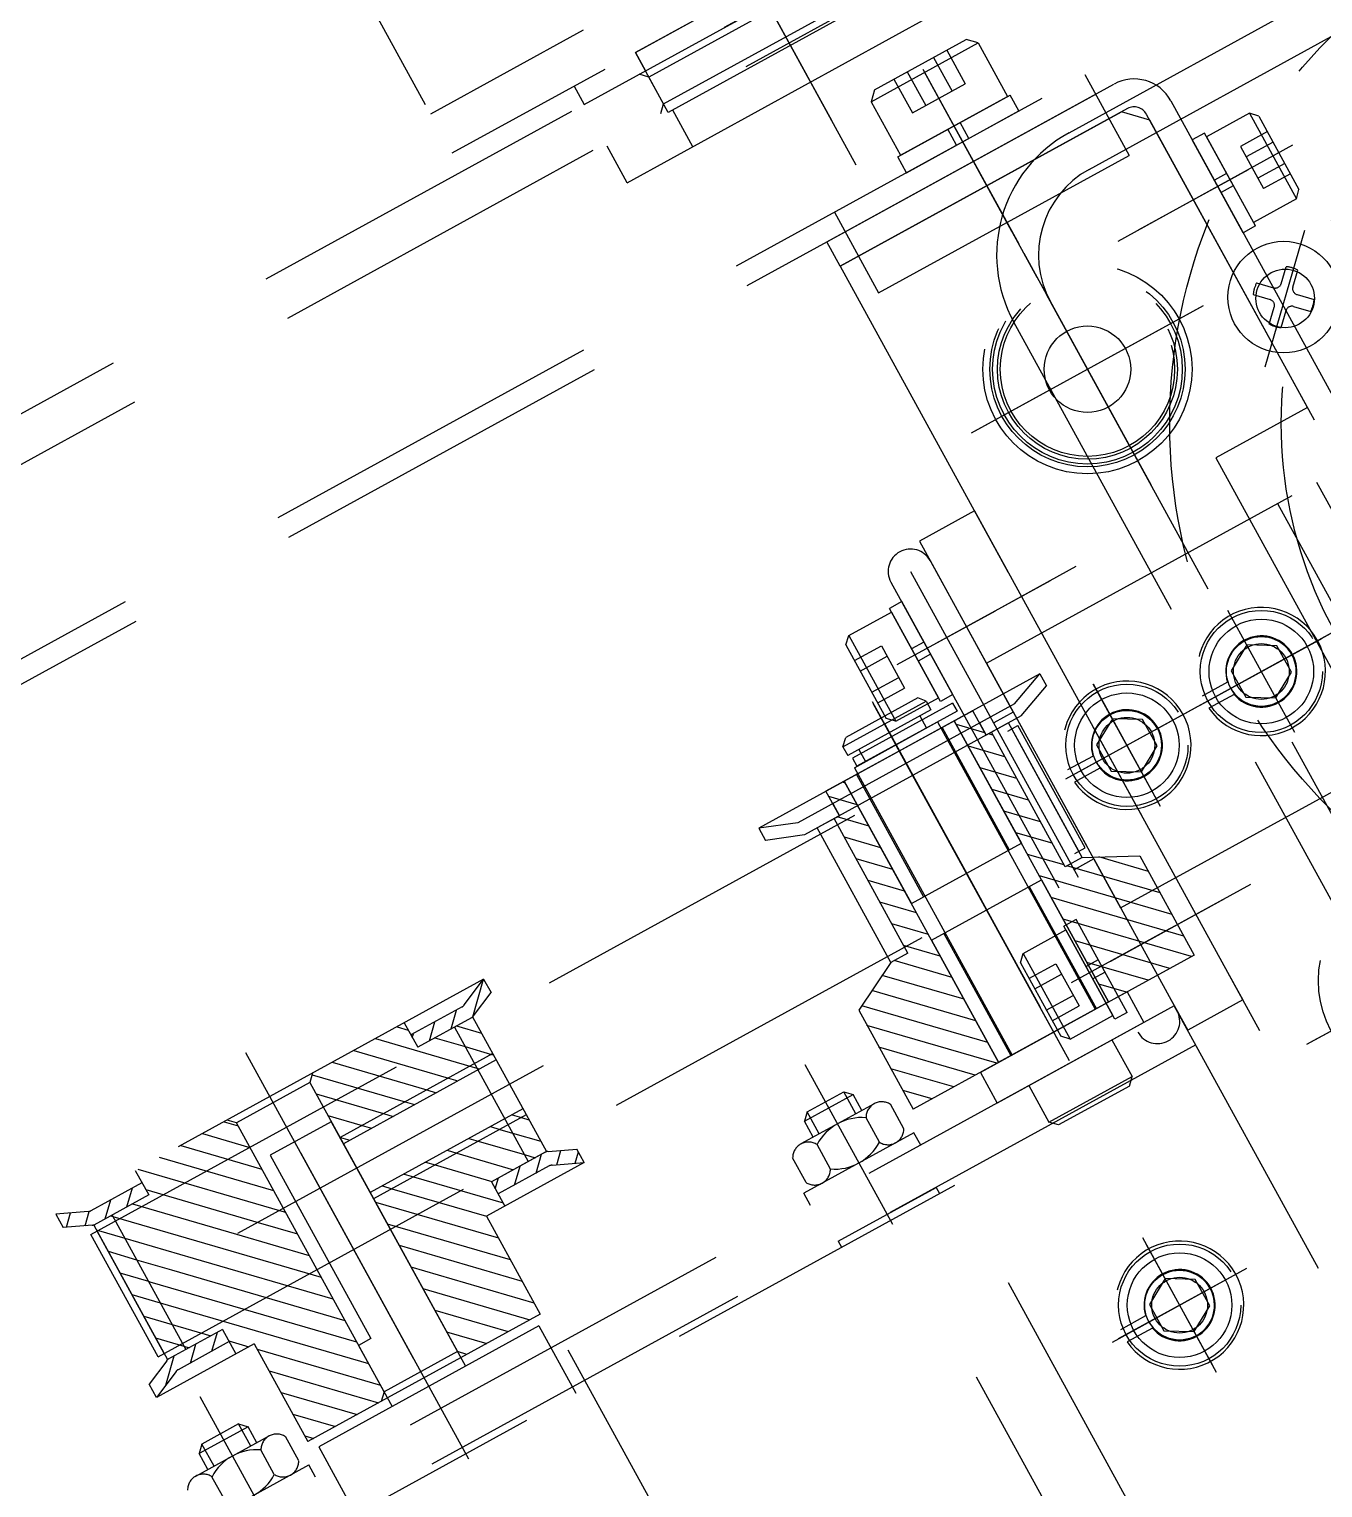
# Model space of a CAD drawing. Header units: millimetres. Extents: x 75184266 to 76346726, y -35850126 to -33679385.
# Drawn here: x 75327836.3 to 75327929.1, y -34896534.8 to -34896430.3 of the extents above; entities that cross this region are included whole.
import ezdxf

# ---------------------------------------------------------------- set-up
doc = ezdxf.new("R2010")
doc.units = ezdxf.units.MM
doc.header["$LTSCALE"] = 50
doc.header["$MEASUREMENT"] = 0
doc.linetypes.add('XR-지하3층$0$생활체육시설(최종)$0$HIDDENX2', pattern=[0.75, 0.5, -0.25])
doc.layers.add('건축', color=8, linetype='CONTINUOUS', plot=False)

msp = doc.modelspace()

# ---------------------------------------------------------------- linework, layer by layer
at = {"layer": '건축', "linetype": 'XR-지하3층$0$생활체육시설(최종)$0$HIDDENX2'}
for p, q in [((75327973.86, -34896382.03, 0), (75327813.05, -34896470.3, 0)), ((75327975.4, -34896384.83, 0), (75327814.59, -34896473.1, 0)), ((75327910.92, -34896437.68, 0), (75327964.39, -34896408.33, 0)), ((75327893.93, -34896436.86, 0), (75327878.76, -34896409.23, 0)), ((75327912.36, -34896440.31, 0), (75327965.83, -34896410.96, 0)), ((75327908.96, -34896412.29, 0), (75327865.13, -34896436.35, 0)), ((75327852.72, -34896413.73, 0), (75327866.67, -34896439.16, 0)), ((75327910.5, -34896415.1, 0), (75327866.67, -34896439.16, 0)), ((75327901.74, -34896419.91, 0), (75327875.44, -34896434.34, 0)), ((75327891.35, -34896432.16, 0), (75327884.31, -34896419.33, 0)), ((75327895.66, -34896440.01, 0), (75327884.5, -34896419.67, 0)), ((75327876.16, -34896435.66, 0), (75327902.46, -34896421.22, 0)), ((75327885.83, -34896422.1, 0), (75327892.17, -34896433.65, 0)), ((75327879.82, -34896431.94, 0), (75327897.35, -34896422.31, 0)), ((75327904.09, -34896424.2, 0), (75327877.8, -34896438.64, 0)), ((75327898.32, -34896424.07, 0), (75327880.78, -34896433.69, 0)), ((75327881.84, -34896435.62, 0), (75327899.37, -34896426, 0)), ((75327879.24, -34896441.27, 0), (75327905.54, -34896426.83, 0)), ((75327896.73, -34896435.46, 0), (75327904.4, -34896431.25, 0)), ((75327896.97, -34896434.61, 0), (75327903.55, -34896431, 0)), ((75327904.4, -34896431.25, 0), (75327903.55, -34896431, 0)), ((75327904.4, -34896431.25, 0), (75327906.5, -34896435.09, 0)), ((75327879.82, -34896431.94, 0), (75327880.54, -34896433.25, 0)), ((75327882.18, -34896436.23, 0), (75327879.82, -34896431.94, 0)), ((75327901.21, -34896432.29, 0), (75327902.53, -34896434.7, 0)), ((75327902.16, -34896431.77, 0), (75327903.48, -34896434.18, 0)), ((75327821.33, -34896483.32, 0), (75327912.06, -34896433.52, 0)), ((75327880.78, -34896433.69, 0), (75327880.1, -34896433.49, 0)), ((75327881.84, -34896435.62, 0), (75327880.78, -34896433.69, 0)), ((75327899.31, -34896433.33, 0), (75327900.64, -34896435.74, 0)), ((75327908.63, -34896448.06, 0), (75327900.45, -34896433.16, 0)), ((75327906.82, -34896444.77, 0), (75327900.53, -34896433.3, 0)), ((75327912.06, -34896433.52, 0), (75327915.24, -34896439.31, 0)), ((75327875.44, -34896434.34, 0), (75327876.16, -34896435.66, 0)), ((75327893.54, -34896445.51, 0), (75327914.14, -34896434.2, 0)), ((75327896.97, -34896434.61, 0), (75327896.73, -34896435.46, 0)), ((75327898.36, -34896433.85, 0), (75327899.69, -34896436.26, 0)), ((75327899.69, -34896436.26, 0), (75327903.48, -34896434.18, 0)), ((75327881.64, -34896436.3, 0), (75327881.84, -34896435.62, 0)), ((75327894.86, -34896444.79, 0), (75327912.83, -34896434.92, 0)), ((75327896.73, -34896435.46, 0), (75327898.83, -34896439.3, 0)), ((75327898.64, -34896439.41, 0), (75327906.7, -34896434.98, 0)), ((75327898.83, -34896439.3, 0), (75327906.5, -34896435.09, 0)), ((75327907.33, -34896436.12, 0), (75327906.7, -34896434.98, 0)), ((75327918.22, -34896435.39, 0), (75327955.75, -34896503.76, 0)), ((75327883.95, -34896438.69, 0), (75327882.5, -34896436.06, 0)), ((75327915.11, -34896435.95, 0), (75327894.51, -34896447.26, 0)), ((75327894.51, -34896447.26, 0), (75327914.67, -34896436.19, 0)), ((75327899.26, -34896440.55, 0), (75327907.33, -34896436.12, 0)), ((75327916.71, -34896436.79, 0), (75327914.67, -34896436.19, 0)), ((75327916.46, -34896436.35, 0), (75327954, -34896504.73, 0)), ((75327928.01, -34896457.39, 0), (75327916.71, -34896436.79, 0)), ((75327923.85, -34896436.29, 0), (75327920.78, -34896437.97, 0)), ((75327924.53, -34896436.49, 0), (75327923.85, -34896436.29, 0)), ((75327923.85, -34896436.29, 0), (75327927.22, -34896442.43, 0)), ((75327924.53, -34896436.49, 0), (75327927.41, -34896441.75, 0)), ((75327902.86, -34896438.57, 0), (75327902.23, -34896437.43, 0)), ((75327902.74, -34896437.32, 0), (75327907.31, -34896445.65, 0)), ((75327903.73, -34896438.09, 0), (75327903.11, -34896436.95, 0)), ((75327920.63, -34896437.71, 0), (75327919.76, -34896438.19, 0)), ((75327924.29, -34896444.37, 0), (75327920.63, -34896437.71, 0)), ((75327925.14, -34896437.6, 0), (75327923.21, -34896438.66, 0)), ((75327879.24, -34896441.27, 0), (75327877.8, -34896438.64, 0)), ((75327914.44, -34896445.45, 0), (75327926.98, -34896438.56, 0)), ((75327923.41, -34896444.85, 0), (75327919.76, -34896438.19, 0)), ((75327920.78, -34896437.97, 0), (75327924.15, -34896444.11, 0)), ((75327923.21, -34896438.66, 0), (75327924.87, -34896441.69, 0)), ((75327925.55, -34896438.36, 0), (75327923.62, -34896439.42, 0)), ((75327897.26, -34896449.17, 0), (75327915.24, -34896439.31, 0)), ((75327899.26, -34896440.55, 0), (75327898.64, -34896439.41, 0)), ((75327926.39, -34896439.88, 0), (75327924.46, -34896440.94, 0)), ((75327915.89, -34896444.65, 0), (75327923.78, -34896440.32, 0)), ((75327922.22, -34896440.6, 0), (75327921.35, -34896441.08, 0)), ((75327926.8, -34896440.64, 0), (75327924.87, -34896441.69, 0)), ((75327922.7, -34896441.48, 0), (75327921.83, -34896441.96, 0)), ((75327927.22, -34896442.43, 0), (75327927.41, -34896441.75, 0)), ((75327927.22, -34896442.43, 0), (75327924.15, -34896444.11, 0)), ((75327894.09, -34896443.38, 0), (75327897.26, -34896449.17, 0)), ((75327822.1, -34896484.73, 0), (75327894.86, -34896444.79, 0)), ((75327924.29, -34896444.37, 0), (75327923.41, -34896444.85, 0)), ((75327924.99, -34896454.46, 0), (75327927.84, -34896444.66, 0)), ((75327894.51, -34896447.26, 0), (75327893.54, -34896445.51, 0)), ((75327894.51, -34896447.26, 0), (75327933, -34896517.39, 0)), ((75327907.67, -34896446.31, 0), (75327916.82, -34896462.96, 0)), ((75327907.79, -34896446.53, 0), (75327916.69, -34896462.75, 0)), ((75327926.13, -34896448.51, 0), (75327926.49, -34896447.29, 0)), ((75327926.97, -34896448.75, 0), (75327927.33, -34896447.53, 0)), ((75327915.18, -34896459.98, 0), (75327909.31, -34896449.29, 0)), ((75327915.18, -34896459.98, 0), (75327909.31, -34896449.29, 0)), ((75327924.12, -34896449.29, 0), (75327925.34, -34896449.65, 0)), ((75327924.37, -34896448.45, 0), (75327925.59, -34896448.8, 0)), ((75327927.27, -34896449.29, 0), (75327928.49, -34896449.65, 0)), ((75327903.92, -34896459.21, 0), (75327920.57, -34896450.07, 0)), ((75327904.13, -34896459.09, 0), (75327920.35, -34896450.19, 0)), ((75327938.95, -34896503.29, 0), (75327909.59, -34896449.81, 0)), ((75327925.28, -34896451.41, 0), (75327925.64, -34896450.19, 0)), ((75327926.13, -34896451.65, 0), (75327926.48, -34896450.43, 0)), ((75327927.02, -34896450.14, 0), (75327928.25, -34896450.49, 0)), ((75327936.32, -34896504.73, 0), (75327906.96, -34896451.26, 0)), ((75327906.9, -34896457.57, 0), (75327917.59, -34896451.7, 0)), ((75327906.9, -34896457.57, 0), (75327917.59, -34896451.7, 0)), ((75327928.01, -34896457.39, 0), (75327921.44, -34896461, 0)), ((75327921.44, -34896461, 0), (75327935.87, -34896487.3, 0)), ((75327905, -34896475.72, 0), (75327928.67, -34896462.73, 0)), ((75327928.67, -34896462.73, 0), (75327938.29, -34896480.26, 0)), ((75327904.13, -34896464.79, 0), (75327900.19, -34896466.96, 0)), ((75327904.13, -34896464.79, 0), (75327923.38, -34896499.86, 0)), ((75327925.86, -34896464.27, 0), (75327935.49, -34896481.8, 0)), ((75327900.19, -34896466.96, 0), (75327919.43, -34896502.02, 0)), ((75327911.12, -34896483.77, 0), (75327942.38, -34896466.61, 0)), ((75327899.55, -34896469.13, 0), (75327917.26, -34896501.39, 0)), ((75327900.96, -34896468.36, 0), (75327906.92, -34896479.23, 0)), ((75327903.55, -34896473.1, 0), (75327911.44, -34896468.77, 0)), ((75327938.98, -34896468.48, 0), (75327909.9, -34896484.44, 0)), ((75327898.15, -34896469.9, 0), (75327915.86, -34896502.16, 0)), ((75327901.4, -34896474.28, 0), (75327909.59, -34896469.78, 0)), ((75327898.92, -34896471.3, 0), (75327898.04, -34896471.79, 0)), ((75327902.58, -34896477.97, 0), (75327898.92, -34896471.3, 0)), ((75327895.12, -34896473.73, 0), (75327898.19, -34896472.05, 0)), ((75327901.7, -34896478.45, 0), (75327898.04, -34896471.79, 0)), ((75327898.19, -34896472.05, 0), (75327901.56, -34896478.19, 0)), ((75327898.59, -34896475.82, 0), (75327905.64, -34896471.95, 0)), ((75327927.12, -34896480.69, 0), (75327922.31, -34896471.93, 0)), ((75327927.12, -34896480.69, 0), (75327922.31, -34896471.93, 0)), ((75327894.92, -34896474.41, 0), (75327895.12, -34896473.73, 0)), ((75327894.92, -34896474.41, 0), (75327897.81, -34896479.67, 0)), ((75327895.12, -34896473.73, 0), (75327898.49, -34896479.87, 0)), ((75327895.53, -34896475.52, 0), (75327897.46, -34896474.46, 0)), ((75327897.46, -34896474.46, 0), (75327899.13, -34896477.5, 0)), ((75327900.51, -34896474.2, 0), (75327899.63, -34896474.68, 0)), ((75327920.33, -34896478.72, 0), (75327929.1, -34896473.9, 0)), ((75327920.33, -34896478.72, 0), (75327929.09, -34896473.91, 0)), ((75327923.67, -34896474.41, 0), (75327922.55, -34896476.26, 0)), ((75327925.83, -34896474.46, 0), (75327923.67, -34896474.41, 0)), ((75327926.88, -34896476.36, 0), (75327925.83, -34896474.46, 0)), ((75327895.95, -34896476.28, 0), (75327897.88, -34896475.22, 0)), ((75327900.99, -34896475.07, 0), (75327900.11, -34896475.56, 0)), ((75327908.83, -34896476.47, 0), (75327888.67, -34896487.54, 0)), ((75327905, -34896475.72, 0), (75327914.62, -34896493.26, 0)), ((75327907, -34896478.62, 0), (75327908.83, -34896476.47, 0)), ((75327908.83, -34896476.47, 0), (75327909.31, -34896477.35, 0)), ((75327922.55, -34896476.26, 0), (75327923.59, -34896478.16, 0)), ((75327925.75, -34896478.21, 0), (75327926.88, -34896476.36, 0)), ((75327896.78, -34896477.8, 0), (75327898.71, -34896476.74, 0)), ((75327897.2, -34896478.56, 0), (75327899.13, -34896477.5, 0)), ((75327907.49, -34896479.49, 0), (75327909.31, -34896477.35, 0)), ((75327917.48, -34896485.99, 0), (75327912.66, -34896477.22, 0)), ((75327917.48, -34896485.99, 0), (75327912.67, -34896477.22, 0)), ((75327922.28, -34896477.08, 0), (75327920.46, -34896478.07, 0)), ((75327907, -34896478.62, 0), (75327891.46, -34896487.15, 0)), ((75327894.71, -34896481.71, 0), (75327900.67, -34896478.44, 0)), ((75327900.08, -34896478.2, 0), (75327894.91, -34896481.04, 0)), ((75327902.57, -34896478.58, 0), (75327895.39, -34896482.52, 0)), ((75327896.81, -34896478.47, 0), (75327914.12, -34896510, 0)), ((75327899.79, -34896483.91, 0), (75327896.9, -34896478.65, 0)), ((75327898.49, -34896479.87, 0), (75327901.56, -34896478.19, 0)), ((75327900.67, -34896478.44, 0), (75327900.08, -34896478.2, 0)), ((75327900.67, -34896478.44, 0), (75327901.01, -34896479.06, 0)), ((75327902.58, -34896477.97, 0), (75327901.7, -34896478.45, 0)), ((75327902.57, -34896478.58, 0), (75327902.89, -34896479.16, 0)), ((75327922.76, -34896477.95, 0), (75327920.94, -34896478.95, 0)), ((75327923.59, -34896478.16, 0), (75327925.75, -34896478.21, 0)), ((75327907.49, -34896479.49, 0), (75327891.94, -34896488.03, 0)), ((75327904.01, -34896479.12, 0), (75327893.49, -34896484.89, 0)), ((75327901.01, -34896479.06, 0), (75327895.05, -34896482.33, 0)), ((75327902.89, -34896479.16, 0), (75327895.71, -34896483.11, 0)), ((75327898.49, -34896479.87, 0), (75327897.81, -34896479.67, 0)), ((75327900.22, -34896479.49, 0), (75327900.7, -34896480.37, 0)), ((75327904.03, -34896479.17, 0), (75327903.96, -34896479.14, 0)), ((75327904.97, -34896480.87, 0), (75327904.01, -34896479.12, 0)), ((75327906.92, -34896479.23, 0), (75327905.52, -34896480, 0)), ((75327910.69, -34896484.01, 0), (75327919.45, -34896479.2, 0)), ((75327910.69, -34896484.01, 0), (75327919.45, -34896479.2, 0)), ((75327914.03, -34896479.71, 0), (75327912.9, -34896481.56, 0)), ((75327916.19, -34896479.75, 0), (75327914.03, -34896479.71, 0)), ((75327917.23, -34896481.65, 0), (75327916.19, -34896479.75, 0)), ((75327840.78, -34896516.68, 0), (75327907.25, -34896480.19, 0)), ((75327894.8, -34896484.17, 0), (75327902.69, -34896479.84, 0)), ((75327894.8, -34896484.17, 0), (75327902.69, -34896479.84, 0)), ((75327895.53, -34896483.21, 0), (75327901.49, -34896479.93, 0)), ((75327897.7, -34896480.09, 0), (75327904.68, -34896492.81, 0)), ((75327910.56, -34896503.53, 0), (75327897.87, -34896480.41, 0)), ((75327901.49, -34896479.93, 0), (75327912.8, -34896500.53, 0)), ((75327901.82, -34896480.32, 0), (75327906.63, -34896489.09, 0)), ((75327902.69, -34896479.84, 0), (75327907.51, -34896488.61, 0)), ((75327913.76, -34896500, 0), (75327902.69, -34896479.84, 0)), ((75327904.88, -34896480.71, 0), (75327902.85, -34896480.12, 0)), ((75327904.49, -34896480, 0), (75327904.97, -34896480.87, 0)), ((75327906.58, -34896479.99, 0), (75327904.97, -34896480.87, 0)), ((75327906.58, -34896479.99, 0), (75327904.97, -34896480.87, 0)), ((75327905.47, -34896480.88, 0), (75327905.13, -34896480.79, 0)), ((75327910.64, -34896490.31, 0), (75327905.35, -34896480.67, 0)), ((75327911.87, -34896489.64, 0), (75327906.58, -34896479.99, 0)), ((75327911.63, -34896489.2, 0), (75327906.82, -34896480.43, 0)), ((75327912.07, -34896488.96, 0), (75327907.25, -34896480.19, 0)), ((75327914.62, -34896493.26, 0), (75327938.29, -34896480.26, 0)), ((75327894.71, -34896481.71, 0), (75327894.91, -34896481.04, 0)), ((75327894.71, -34896481.71, 0), (75327895.05, -34896482.33, 0)), ((75327898.44, -34896481.45, 0), (75327900.18, -34896484.61, 0)), ((75327906.32, -34896482.43, 0), (75327903.7, -34896481.67, 0)), ((75327912.9, -34896481.56, 0), (75327913.95, -34896483.46, 0)), ((75327916.11, -34896483.5, 0), (75327917.23, -34896481.65, 0)), ((75327895.39, -34896482.52, 0), (75327895.71, -34896483.11, 0)), ((75327895.84, -34896481.9, 0), (75327896.32, -34896482.77, 0)), ((75327912.64, -34896482.37, 0), (75327910.82, -34896483.37, 0)), ((75327895.53, -34896483.21, 0), (75327906.84, -34896503.81, 0)), ((75327895.68, -34896483.69, 0), (75327900.49, -34896492.46, 0)), ((75327907.17, -34896483.98, 0), (75327904.55, -34896483.22, 0)), ((75327913.12, -34896483.25, 0), (75327911.3, -34896484.24, 0)), ((75327913.95, -34896483.46, 0), (75327916.11, -34896483.5, 0)), ((75327894.45, -34896486.65, 0), (75327893.49, -34896484.89, 0)), ((75327894.88, -34896484.31, 0), (75327894.67, -34896484.25, 0)), ((75327894.8, -34896484.17, 0), (75327899.62, -34896492.94, 0)), ((75327905.87, -34896504.33, 0), (75327894.8, -34896484.17, 0)), ((75327908.02, -34896485.53, 0), (75327905.4, -34896484.77, 0)), ((75327895.73, -34896485.86, 0), (75327893.69, -34896485.27, 0)), ((75327893.97, -34896485.77, 0), (75327894.45, -34896486.65, 0)), ((75327894.45, -34896486.65, 0), (75327892.85, -34896487.53, 0)), ((75327894.45, -34896486.65, 0), (75327892.85, -34896487.53, 0)), ((75327899.37, -34896496.5, 0), (75327894.07, -34896486.85, 0)), ((75327896.58, -34896487.41, 0), (75327894.28, -34896486.74, 0)), ((75327908.87, -34896487.08, 0), (75327906.25, -34896486.32, 0)), ((75327891.46, -34896487.15, 0), (75327888.67, -34896487.54, 0)), ((75327888.67, -34896487.54, 0), (75327889.15, -34896488.42, 0)), ((75327891.94, -34896488.03, 0), (75327889.15, -34896488.42, 0)), ((75327898.14, -34896497.17, 0), (75327892.85, -34896487.53, 0)), ((75327909.72, -34896488.63, 0), (75327907.1, -34896487.87, 0)), ((75327845.59, -34896525.45, 0), (75327912.07, -34896488.96, 0)), ((75327897.43, -34896488.96, 0), (75327894.81, -34896488.2, 0)), ((75327899.62, -34896492.94, 0), (75327907.51, -34896488.61, 0)), ((75327898.28, -34896490.51, 0), (75327895.66, -34896489.75, 0)), ((75327910.57, -34896490.18, 0), (75327907.95, -34896489.42, 0)), ((75327911.87, -34896489.64, 0), (75327910.64, -34896490.31, 0)), ((75327912.7, -34896489.75, 0), (75327911.29, -34896490.52, 0)), ((75327911.87, -34896489.64, 0), (75327916, -34896489.53, 0)), ((75327912.7, -34896489.75, 0), (75327918.66, -34896500.62, 0)), ((75327916.61, -34896490.64, 0), (75327913.06, -34896489.61, 0)), ((75327916, -34896489.53, 0), (75327919.9, -34896496.64, 0)), ((75327901.06, -34896495.57, 0), (75327908.95, -34896491.24, 0)), ((75327901.06, -34896495.57, 0), (75327908.95, -34896491.24, 0)), ((75327918.31, -34896493.74, 0), (75327908.8, -34896490.97, 0)), ((75327908.95, -34896491.24, 0), (75327913.76, -34896500, 0)), ((75327917.46, -34896492.19, 0), (75327910.77, -34896490.24, 0)), ((75327899.13, -34896492.06, 0), (75327896.51, -34896491.3, 0)), ((75327903.95, -34896491.49, 0), (75327910.94, -34896504.21, 0)), ((75327908.07, -34896491.72, 0), (75327912.88, -34896500.49, 0)), ((75327916.06, -34896495.89, 0), (75327923.95, -34896491.56, 0)), ((75327899.98, -34896493.61, 0), (75327897.36, -34896492.85, 0)), ((75327919.16, -34896495.29, 0), (75327909.65, -34896492.52, 0)), ((75327913.91, -34896497.07, 0), (75327922.1, -34896492.58, 0)), ((75327900.83, -34896495.16, 0), (75327898.21, -34896494.4, 0)), ((75327919.7, -34896496.75, 0), (75327910.5, -34896494.07, 0)), ((75327911.43, -34896494.1, 0), (75327910.55, -34896494.58, 0)), ((75327915.09, -34896500.76, 0), (75327911.43, -34896494.1, 0)), ((75327927.98, -34896503.04, 0), (75327944.63, -34896493.9, 0)), ((75327928.19, -34896502.92, 0), (75327944.41, -34896494.02, 0)), ((75327901.94, -34896495.09, 0), (75327906.75, -34896503.85, 0)), ((75327907.63, -34896496.52, 0), (75327910.7, -34896494.84, 0)), ((75327914.21, -34896501.24, 0), (75327910.55, -34896494.58, 0)), ((75327910.7, -34896494.84, 0), (75327914.07, -34896500.98, 0)), ((75327911.1, -34896498.61, 0), (75327918.15, -34896494.74, 0)), ((75327901.69, -34896496.71, 0), (75327899.06, -34896495.95, 0)), ((75327901.06, -34896495.57, 0), (75327905.87, -34896504.33, 0)), ((75327918.15, -34896497.6, 0), (75327911.35, -34896495.62, 0)), ((75327898.14, -34896497.17, 0), (75327895.84, -34896500.6, 0)), ((75327899.37, -34896496.5, 0), (75327898.14, -34896497.17, 0)), ((75327902.54, -34896498.26, 0), (75327898.37, -34896497.04, 0)), ((75327919.9, -34896496.64, 0), (75327899.74, -34896507.7, 0)), ((75327907.43, -34896497.2, 0), (75327907.63, -34896496.52, 0)), ((75327907.43, -34896497.2, 0), (75327910.32, -34896502.46, 0)), ((75327907.63, -34896496.52, 0), (75327911, -34896502.66, 0)), ((75327908.04, -34896498.32, 0), (75327909.97, -34896497.26, 0)), ((75327909.97, -34896497.26, 0), (75327911.64, -34896500.29, 0)), ((75327913.02, -34896496.99, 0), (75327912.14, -34896497.47, 0)), ((75327916.6, -34896498.45, 0), (75327912.2, -34896497.17, 0)), ((75327868.94, -34896498.37, 0), (75327838.26, -34896515.21, 0)), ((75327867.55, -34896500.22, 0), (75327868.94, -34896498.37, 0)), ((75327868.16, -34896501.07, 0), (75327868.94, -34896498.37, 0)), ((75327868.94, -34896498.37, 0), (75327869.47, -34896499.33, 0)), ((75327903.39, -34896499.81, 0), (75327897.52, -34896498.1, 0)), ((75327908.46, -34896499.07, 0), (75327910.39, -34896498.02, 0)), ((75327913.5, -34896497.87, 0), (75327912.62, -34896498.35, 0)), ((75327868.22, -34896501, 0), (75327869.47, -34896499.33, 0)), ((75327904.24, -34896501.36, 0), (75327896.78, -34896499.19, 0)), ((75327915.08, -34896499.28, 0), (75327904.56, -34896505.06, 0)), ((75327909.29, -34896500.59, 0), (75327911.22, -34896499.53, 0)), ((75327915.05, -34896499.3, 0), (75327913.06, -34896498.72, 0)), ((75327915.08, -34896499.28, 0), (75327916.28, -34896501.47, 0)), ((75327918.47, -34896500.27, 0), (75327835.19, -34896545.98, 0)), ((75327867.39, -34896500.36, 0), (75327863.73, -34896502.37, 0)), ((75327866.6, -34896501.94, 0), (75327867, -34896500.58, 0)), ((75327895.84, -34896500.6, 0), (75327899.74, -34896507.7, 0)), ((75327905.09, -34896502.91, 0), (75327896.05, -34896500.28, 0)), ((75327905.87, -34896504.33, 0), (75327913.76, -34896500, 0)), ((75327909.71, -34896501.35, 0), (75327911.64, -34896500.29, 0)), ((75327946.86, -34896551.99, 0), (75327918.47, -34896500.27, 0)), ((75327923.38, -34896499.86, 0), (75327919.43, -34896502.02, 0)), ((75327863.25, -34896501.5, 0), (75327864.21, -34896503.25, 0)), ((75327868.06, -34896501.13, 0), (75327864.21, -34896503.25, 0)), ((75327865.05, -34896502.79, 0), (75327865.45, -34896501.43, 0)), ((75327868.15, -34896501.08, 0), (75327873.45, -34896510.73, 0)), ((75327905.75, -34896504.4, 0), (75327896.43, -34896501.69, 0)), ((75327916.28, -34896501.47, 0), (75327905.76, -34896507.25, 0)), ((75327911, -34896502.66, 0), (75327914.07, -34896500.98, 0)), ((75327915.09, -34896500.76, 0), (75327914.21, -34896501.24, 0)), ((75327861.18, -34896502.63, 0), (75327867.96, -34896504.61, 0)), ((75327862.73, -34896501.78, 0), (75327863.53, -34896502.02, 0)), ((75327863.82, -34896502.54, 0), (75327863.9, -34896502.28, 0)), ((75327865.44, -34896502.57, 0), (75327867.61, -34896503.2, 0)), ((75327866.84, -34896501.81, 0), (75327872.13, -34896511.45, 0)), ((75327866.99, -34896501.72, 0), (75327868.79, -34896502.25, 0)), ((75327911, -34896502.66, 0), (75327910.32, -34896502.46, 0)), ((75327914, -34896502.72, 0), (75327915.44, -34896505.35, 0)), ((75327920.01, -34896503.08, 0), (75327836.73, -34896548.79, 0)), ((75327851.86, -34896503.62, 0), (75327866.64, -34896530.54, 0)), ((75327869.6, -34896503.71, 0), (75327858.64, -34896509.73, 0)), ((75327859.63, -34896503.48, 0), (75327866.41, -34896505.46, 0)), ((75327867.61, -34896503.2, 0), (75327869.51, -34896503.76, 0)), ((75327869.51, -34896503.76, 0), (75327869.64, -34896503.8, 0)), ((75327904.2, -34896505.25, 0), (75327897.28, -34896503.24, 0)), ((75327873.21, -34896504.58, 0), (75327841.21, -34896522.15, 0)), ((75327858.08, -34896504.33, 0), (75327864.87, -34896506.31, 0)), ((75327869.84, -34896504.15, 0), (75327858.88, -34896510.17, 0)), ((75327867.96, -34896504.61, 0), (75327868.46, -34896504.75, 0)), ((75327868.46, -34896504.75, 0), (75327868.64, -34896504.81, 0)), ((75327916.32, -34896548.83, 0), (75327891.99, -34896504.5, 0)), ((75327902.65, -34896506.1, 0), (75327898.14, -34896504.79, 0)), ((75327856.47, -34896505.78, 0), (75327851.21, -34896508.67, 0)), ((75327856.67, -34896505.1, 0), (75327856.47, -34896505.78, 0)), ((75327856.47, -34896505.78, 0), (75327867.06, -34896525.07, 0)), ((75327856.64, -34896505.22, 0), (75327863.32, -34896507.16, 0)), ((75327866.41, -34896505.46, 0), (75327867.09, -34896505.66, 0)), ((75327904.56, -34896505.06, 0), (75327905.76, -34896507.25, 0)), ((75327909.48, -34896508.63, 0), (75327915.44, -34896505.35, 0)), ((75327915.25, -34896506.03, 0), (75327915.44, -34896505.35, 0)), ((75327856.92, -34896506.6, 0), (75327861.77, -34896508.01, 0)), ((75327864.87, -34896506.31, 0), (75327865.54, -34896506.51, 0)), ((75327891.94, -34896508.56, 0), (75327895.44, -34896506.64, 0)), ((75327892.13, -34896507.88, 0), (75327894.76, -34896506.44, 0)), ((75327894.76, -34896506.44, 0), (75327895.44, -34896506.64, 0)), ((75327895.63, -34896508.02, 0), (75327894.76, -34896506.44, 0)), ((75327896.07, -34896507.78, 0), (75327895.44, -34896506.64, 0)), ((75327901.1, -34896506.95, 0), (75327898.99, -34896506.34, 0)), ((75327908.04, -34896506, 0), (75327909.48, -34896508.63, 0)), ((75327915.25, -34896506.03, 0), (75327910.16, -34896508.82, 0)), ((75327867.87, -34896532.79, 0), (75327854.19, -34896507.86, 0)), ((75327871.76, -34896507.66, 0), (75327860.8, -34896513.67, 0)), ((75327863.32, -34896507.16, 0), (75327863.99, -34896507.36, 0)), ((75327896.94, -34896507.3, 0), (75327891.68, -34896510.18, 0)), ((75327892.13, -34896507.88, 0), (75327891.94, -34896508.56, 0)), ((75327893, -34896509.46, 0), (75327892.13, -34896507.88, 0)), ((75327899.07, -34896509.09, 0), (75327898.11, -34896507.34, 0)), ((75327850.33, -34896508.59, 0), (75327851.33, -34896508.88, 0)), ((75327851.21, -34896508.67, 0), (75327850.54, -34896508.47, 0)), ((75327861.8, -34896527.96, 0), (75327851.21, -34896508.67, 0)), ((75327858.01, -34896508.59, 0), (75327853.63, -34896510.99, 0)), ((75327857.77, -34896508.15, 0), (75327860.22, -34896508.86, 0)), ((75327858.01, -34896508.59, 0), (75327867.64, -34896526.12, 0)), ((75327860.22, -34896508.86, 0), (75327860.9, -34896509.06, 0)), ((75327872, -34896508.1, 0), (75327861.05, -34896514.11, 0)), ((75327861.77, -34896508.01, 0), (75327862.44, -34896508.21, 0)), ((75327869.43, -34896508.94, 0), (75327870.1, -34896509.14, 0)), ((75327870.98, -34896508.09, 0), (75327871.65, -34896508.29, 0)), ((75327871.65, -34896508.29, 0), (75327872.19, -34896508.45, 0)), ((75327892.56, -34896509.7, 0), (75327891.94, -34896508.56, 0)), ((75327897.32, -34896510.06, 0), (75327896.36, -34896508.3, 0)), ((75327910.16, -34896508.82, 0), (75327909.48, -34896508.63, 0)), ((75327848.78, -34896509.44, 0), (75327852.18, -34896510.43, 0)), ((75327858.62, -34896509.7, 0), (75327858.67, -34896509.71, 0)), ((75327858.67, -34896509.71, 0), (75327859.35, -34896509.91, 0)), ((75327867.88, -34896509.79, 0), (75327868.55, -34896509.99, 0)), ((75327868.55, -34896509.99, 0), (75327871.86, -34896510.95, 0)), ((75327870.1, -34896509.14, 0), (75327871.01, -34896509.4, 0)), ((75327871.01, -34896509.4, 0), (75327873.05, -34896509.99, 0)), ((75327899.8, -34896509.38, 0), (75327891.91, -34896513.71, 0)), ((75327900.28, -34896510.26, 0), (75327899.8, -34896509.38, 0)), ((75327847.23, -34896510.29, 0), (75327853.03, -34896511.98, 0)), ((75327853.63, -34896510.99, 0), (75327860.85, -34896524.14, 0)), ((75327866.33, -34896510.64, 0), (75327867.01, -34896510.84, 0)), ((75327867.01, -34896510.84, 0), (75327871.08, -34896512.03, 0)), ((75327873.45, -34896510.73, 0), (75327869.5, -34896512.89, 0)), ((75327873.35, -34896510.78, 0), (75327869.5, -34896512.89, 0)), ((75327871.86, -34896510.95, 0), (75327872.63, -34896511.18, 0)), ((75327872.7, -34896512.28, 0), (75327873.1, -34896510.92, 0)), ((75327873.56, -34896510.72, 0), (75327875.63, -34896510.56, 0)), ((75327874.18, -34896511.67, 0), (75327874.48, -34896510.65, 0)), ((75327875.51, -34896511.57, 0), (75327875.75, -34896510.76, 0)), ((75327876.16, -34896511.52, 0), (75327875.63, -34896510.56, 0)), ((75327893.81, -34896511.98, 0), (75327892.85, -34896510.23, 0)), ((75327843.96, -34896512.08, 0), (75327844.92, -34896513.84, 0)), ((75327844.13, -34896511.99, 0), (75327854.31, -34896514.96, 0)), ((75327845.68, -34896511.14, 0), (75327853.88, -34896513.53, 0)), ((75327864.78, -34896511.49, 0), (75327865.46, -34896511.69, 0)), ((75327865.46, -34896511.69, 0), (75327869.53, -34896512.88, 0)), ((75327876.16, -34896511.52, 0), (75327869.15, -34896515.37, 0)), ((75327873.65, -34896511.76, 0), (75327869.98, -34896513.77, 0)), ((75327871.15, -34896513.13, 0), (75327871.55, -34896511.77, 0)), ((75327873.85, -34896511.7, 0), (75327876.16, -34896511.52, 0)), ((75327892.06, -34896512.94, 0), (75327891.1, -34896511.19, 0)), ((75327844.44, -34896512.96, 0), (75327840.78, -34896514.97, 0)), ((75327850.12, -34896542.01, 0), (75327902.72, -34896513.14, 0)), ((75327861.68, -34896513.19, 0), (75327862.36, -34896513.39, 0)), ((75327863.23, -34896512.34, 0), (75327863.91, -34896512.54, 0)), ((75327863.91, -34896512.54, 0), (75327870.34, -34896514.41, 0)), ((75327869.5, -34896512.89, 0), (75327870.46, -34896514.64, 0)), ((75327869.77, -34896513.39, 0), (75327870, -34896512.62, 0)), ((75327936.64, -34896574.94, 0), (75327902.72, -34896513.14, 0)), ((75327844.92, -34896513.84, 0), (75327840.98, -34896516, 0)), ((75327841.81, -34896515.55, 0), (75327842.2, -34896514.19, 0)), ((75327843.36, -34896514.7, 0), (75327843.75, -34896513.34, 0)), ((75327844.72, -34896513.46, 0), (75327852.76, -34896515.81, 0)), ((75327844.91, -34896513.85, 0), (75327844.91, -34896513.82, 0)), ((75327862.36, -34896513.39, 0), (75327869.15, -34896515.37, 0)), ((75327892.39, -34896514.59, 0), (75327891.91, -34896513.71, 0)), ((75327894.37, -34896517.15, 0), (75327901.38, -34896513.3, 0)), ((75327901.38, -34896513.3, 0), (75327901.62, -34896513.74, 0)), ((75327840.58, -34896515.03, 0), (75327838.26, -34896515.21, 0)), ((75327838.26, -34896515.21, 0), (75327838.79, -34896516.17, 0)), ((75327839.03, -34896516.15, 0), (75327839.32, -34896515.13, 0)), ((75327840.36, -34896516.05, 0), (75327840.66, -34896515.02, 0)), ((75327842.29, -34896515.28, 0), (75327847.59, -34896524.92, 0)), ((75327843.75, -34896514.48, 0), (75327851.21, -34896516.66, 0)), ((75327854.31, -34896514.96, 0), (75327854.73, -34896515.08, 0)), ((75327861.18, -34896514.35, 0), (75327870, -34896516.92, 0)), ((75327840.87, -34896516.01, 0), (75327838.79, -34896516.17, 0)), ((75327840.98, -34896516, 0), (75327846.27, -34896525.64, 0)), ((75327841.16, -34896516.33, 0), (75327843.2, -34896516.93, 0)), ((75327842.2, -34896515.33, 0), (75327842.35, -34896515.38, 0)), ((75327842.35, -34896515.38, 0), (75327849.66, -34896517.51, 0)), ((75327852.76, -34896515.81, 0), (75327855.58, -34896516.63, 0)), ((75327862.03, -34896515.9, 0), (75327870.85, -34896518.47, 0)), ((75327869.15, -34896515.37, 0), (75327873, -34896522.38, 0)), ((75327845.59, -34896525.45, 0), (75327840.78, -34896516.68, 0)), ((75327846.03, -34896525.21, 0), (75327841.22, -34896516.44, 0)), ((75327843.2, -34896516.93, 0), (75327848.11, -34896518.36, 0)), ((75327851.21, -34896516.66, 0), (75327856.43, -34896518.18, 0)), ((75327894.37, -34896517.15, 0), (75327894.61, -34896517.59, 0)), ((75327921.49, -34896526.56, 0), (75327916.2, -34896516.92, 0)), ((75327921.25, -34896526.12, 0), (75327916.44, -34896517.36, 0)), ((75327921.25, -34896526.12, 0), (75327916.44, -34896517.36, 0)), ((75327842.01, -34896517.88, 0), (75327844.05, -34896518.48, 0)), ((75327848.11, -34896518.36, 0), (75327858.13, -34896521.28, 0)), ((75327849.66, -34896517.51, 0), (75327857.28, -34896519.73, 0)), ((75327862.88, -34896517.45, 0), (75327871.7, -34896520.02, 0)), ((75327842.86, -34896519.43, 0), (75327844.9, -34896520.03, 0)), ((75327844.05, -34896518.48, 0), (75327846.56, -34896519.21, 0)), ((75327846.56, -34896519.21, 0), (75327858.98, -34896522.83, 0)), ((75327863.73, -34896519, 0), (75327872.55, -34896521.57, 0)), ((75327914.03, -34896524.39, 0), (75327923.67, -34896519.09, 0)), ((75327914.46, -34896524.14, 0), (75327923.23, -34896519.33, 0)), ((75327914.46, -34896524.14, 0), (75327923.23, -34896519.33, 0)), ((75327844.9, -34896520.03, 0), (75327845.01, -34896520.06, 0)), ((75327845.01, -34896520.06, 0), (75327859.83, -34896524.37, 0)), ((75327917.81, -34896519.84, 0), (75327916.68, -34896521.69, 0)), ((75327919.97, -34896519.89, 0), (75327917.81, -34896519.84, 0)), ((75327921.01, -34896521.79, 0), (75327919.97, -34896519.89, 0)), ((75327843.71, -34896520.98, 0), (75327845.75, -34896521.57, 0)), ((75327845.75, -34896521.57, 0), (75327860.69, -34896525.92, 0)), ((75327864.58, -34896520.55, 0), (75327872.26, -34896522.79, 0)), ((75327844.56, -34896522.53, 0), (75327846.6, -34896523.12, 0)), ((75327873, -34896522.38, 0), (75327856.34, -34896531.52, 0)), ((75327865.43, -34896522.1, 0), (75327870.71, -34896523.64, 0)), ((75327916.41, -34896522.5, 0), (75327914.6, -34896523.5, 0)), ((75327916.68, -34896521.69, 0), (75327917.72, -34896523.59, 0)), ((75327919.89, -34896523.64, 0), (75327921.01, -34896521.79, 0)), ((75327850.22, -34896523.48, 0), (75327846.27, -34896525.64, 0)), ((75327850.22, -34896523.48, 0), (75327846.27, -34896525.64, 0)), ((75327846.6, -34896523.12, 0), (75327849.38, -34896523.94, 0)), ((75327849.46, -34896525.03, 0), (75327849.85, -34896523.68, 0)), ((75327850.22, -34896523.48, 0), (75327851.18, -34896525.23, 0)), ((75327872.9, -34896523.23, 0), (75327857.12, -34896531.9, 0)), ((75327866.28, -34896523.65, 0), (75327869.16, -34896524.49, 0)), ((75327872.9, -34896523.23, 0), (75327875.54, -34896528.06, 0)), ((75327916.9, -34896523.38, 0), (75327915.08, -34896524.38, 0)), ((75327917.72, -34896523.59, 0), (75327919.89, -34896523.64, 0)), ((75327845.41, -34896524.08, 0), (75327847.45, -34896524.67, 0)), ((75327852.49, -34896524.51, 0), (75327845.48, -34896528.36, 0)), ((75327850.7, -34896524.35, 0), (75327847.03, -34896526.37, 0)), ((75327847.45, -34896524.67, 0), (75327847.83, -34896524.79, 0)), ((75327847.91, -34896525.89, 0), (75327848.3, -34896524.53, 0)), ((75327850.67, -34896524.31, 0), (75327852.1, -34896524.73, 0)), ((75327852.49, -34896524.51, 0), (75327856.34, -34896531.52, 0)), ((75327860.85, -34896524.14, 0), (75327859.97, -34896524.63, 0)), ((75327859.97, -34896524.63, 0), (75327862.38, -34896529.01, 0)), ((75327846.21, -34896525.73, 0), (75327844.95, -34896527.4, 0)), ((75327846.14, -34896527.48, 0), (75327846.75, -34896525.38, 0)), ((75327846.26, -34896525.63, 0), (75327846.28, -34896525.64, 0)), ((75327852.71, -34896524.9, 0), (75327861.54, -34896527.47, 0)), ((75327867.06, -34896525.07, 0), (75327861.8, -34896527.96, 0)), ((75327867.74, -34896525.27, 0), (75327867.06, -34896525.07, 0)), ((75327874.98, -34896524.94, 0), (75327914.75, -34896597.4, 0)), ((75327846.88, -34896526.5, 0), (75327845.48, -34896528.36, 0)), ((75327853.56, -34896526.45, 0), (75327861.41, -34896528.74, 0)), ((75327845.48, -34896528.36, 0), (75327844.95, -34896527.4, 0)), ((75327872.93, -34896572.64, 0), (75327848.6, -34896528.32, 0)), ((75327854.41, -34896528, 0), (75327859.86, -34896529.59, 0)), ((75327861.8, -34896527.96, 0), (75327861.6, -34896528.64, 0)), ((75327855.26, -34896529.55, 0), (75327858.31, -34896530.44, 0)), ((75327852.05, -34896530.46, 0), (75327848.55, -34896532.38, 0)), ((75327851.37, -34896530.26, 0), (75327848.74, -34896531.7, 0)), ((75327852.24, -34896531.84, 0), (75327851.37, -34896530.26, 0)), ((75327851.37, -34896530.26, 0), (75327852.05, -34896530.46, 0)), ((75327852.68, -34896531.6, 0), (75327852.05, -34896530.46, 0)), ((75327848.29, -34896534, 0), (75327853.55, -34896531.11, 0)), ((75327848.74, -34896531.7, 0), (75327848.55, -34896532.38, 0)), ((75327849.61, -34896533.28, 0), (75327848.74, -34896531.7, 0)), ((75327855.68, -34896532.91, 0), (75327854.72, -34896531.16, 0)), ((75327856.11, -34896531.1, 0), (75327856.76, -34896531.29, 0)), ((75327857.12, -34896531.9, 0), (75327859.76, -34896536.72, 0)), ((75327849.17, -34896533.52, 0), (75327848.55, -34896532.38, 0)), ((75327853.93, -34896533.87, 0), (75327852.97, -34896532.12, 0)), ((75327848.52, -34896537.53, 0), (75327856.41, -34896533.2, 0)), ((75327850.42, -34896535.8, 0), (75327849.46, -34896534.05, 0)), ((75327856.89, -34896534.07, 0), (75327856.41, -34896533.2, 0))]:
    msp.add_line(p, q, dxfattribs=at)
for centre, radius in [((75327957.14, -34896458.51, 0), 39), ((75327957.14, -34896458.51, 0), 31), ((75327926.31, -34896449.47, 0), 4), ((75327912.24, -34896454.64, 0), 7.5), ((75327912.24, -34896454.64, 0), 7), ((75327912.24, -34896454.64, 0), 7), ((75327912.24, -34896454.64, 0), 6.8), ((75327912.24, -34896454.64, 0), 6.45), ((75327926.42, -34896449.56, 0), 2.1), ((75327912.24, -34896454.64, 0), 6.25), ((75327912.24, -34896454.64, 0), 3.1), ((75327912.24, -34896454.64, 0), 3.1), ((75327924.71, -34896476.31, 0), 4.38), ((75327924.71, -34896476.31, 0), 3.75), ((75327924.71, -34896476.31, 0), 2.5), ((75327924.71, -34896476.31, 0), 2), ((75327915.07, -34896481.6, 0), 4.38), ((75327915.07, -34896481.6, 0), 3.75), ((75327915.07, -34896481.6, 0), 2.5), ((75327915.07, -34896481.6, 0), 2), ((75327936.3, -34896498.47, 0), 7.5), ((75327918.85, -34896521.74, 0), 4.38), ((75327918.85, -34896521.74, 0), 3.75), ((75327918.85, -34896521.74, 0), 2.5), ((75327918.85, -34896521.74, 0), 2), ((75327918.85, -34896521.74, 0), 2)]:
    msp.add_circle(centre, radius, dxfattribs=at)
for centre, radius, start, end in [((75327915.59, -34896436.83, 0), 3, 28.7634, 118.7634), ((75327915.59, -34896436.83, 0), 1, 28.7634, 118.7634), ((75327915.73, -34896446.45, 0), 10, 118.7634, 208.7634), ((75327915.73, -34896446.45, 0), 7, 118.7634, 208.7634), ((75327926.31, -34896449.47, 0), 2.19, 62.2265, 85.3004), ((75327926.31, -34896449.47, 0), 2.19, 152.2265, 175.3004), ((75327925.71, -34896448.38, 0), 0.438, 253.7634, 343.7634), ((75327927.39, -34896448.87, 0), 0.438, 163.7634, 253.7634), ((75327925.22, -34896450.07, 0), 0.438, 343.7634, 73.7634), ((75327926.9, -34896450.56, 0), 0.438, 73.7634, 163.7634), ((75327926.31, -34896449.47, 0), 2.19, 332.2265, 355.3004), ((75327926.31, -34896449.47, 0), 2.19, 242.2265, 265.3004), ((75327899.55, -34896469.13, 0), 1.6, 28.7634, 208.7634), ((75327924.71, -34896476.31, 0), 4.6, 215.0036, 202.5233), ((75327924.71, -34896476.31, 0), 2.55, 220.0712, 197.4557), ((75327924.71, -34896476.31, 0), 2.5, 208.7634, 118.7634), ((75327915.07, -34896481.6, 0), 4.6, 215.0036, 202.5233), ((75327915.07, -34896481.6, 0), 2.55, 220.0712, 197.4557), ((75327915.07, -34896481.6, 0), 2.5, 208.7634, 118.7634), ((75327867.15, -34896499.92, 0), 0.5, 298.7634, 323.0754), ((75327917.26, -34896501.39, 0), 1.6, 208.7634, 28.7634), ((75327867.82, -34896500.7, 0), 0.5, 298.7634, 323.0754), ((75327897.49, -34896508.29, 0), 1.13, 56.8359, 180.6909), ((75327896.06, -34896511.92, 0), 3.63, 85.3649, 152.1619), ((75327892.23, -34896511.18, 0), 1.13, 56.8359, 180.6909), ((75327894.11, -34896508.36, 0), 3.63, 265.3649, 332.1619), ((75327897.94, -34896509.11, 0), 1.13, 236.8359, 0.6909), ((75327873.59, -34896511.22, 0), 0.5, 94.4515, 118.7634), ((75327873.89, -34896512.2, 0), 0.5, 94.4515, 118.7634), ((75327892.68, -34896512, 0), 1.13, 236.8359, 0.6909), ((75327840.54, -34896514.53, 0), 0.5, 274.4515, 298.7634), ((75327840.83, -34896515.51, 0), 0.5, 274.4515, 298.7634), ((75327918.85, -34896521.74, 0), 4.6, 215.0036, 202.5233), ((75327918.85, -34896521.74, 0), 2.55, 220.0712, 197.4557), ((75327918.85, -34896521.74, 0), 2.5, 208.7634, 118.7634), ((75327918.85, -34896521.74, 0), 2.5, 208.7634, 118.7634), ((75327846.6, -34896526.03, 0), 0.5, 118.7634, 143.0754), ((75327847.27, -34896526.8, 0), 0.5, 118.7634, 143.0754), ((75327854.1, -34896532.11, 0), 1.13, 56.8359, 180.6909), ((75327852.67, -34896535.74, 0), 3.63, 85.3649, 152.1619), ((75327854.55, -34896532.93, 0), 1.13, 236.8359, 0.6909), ((75327848.84, -34896534.99, 0), 1.13, 56.8359, 180.6909), ((75327850.72, -34896532.18, 0), 3.63, 265.3649, 332.1619)]:
    msp.add_arc(centre, radius, start, end, dxfattribs=at)

doc.saveas('drawing.dxf')
